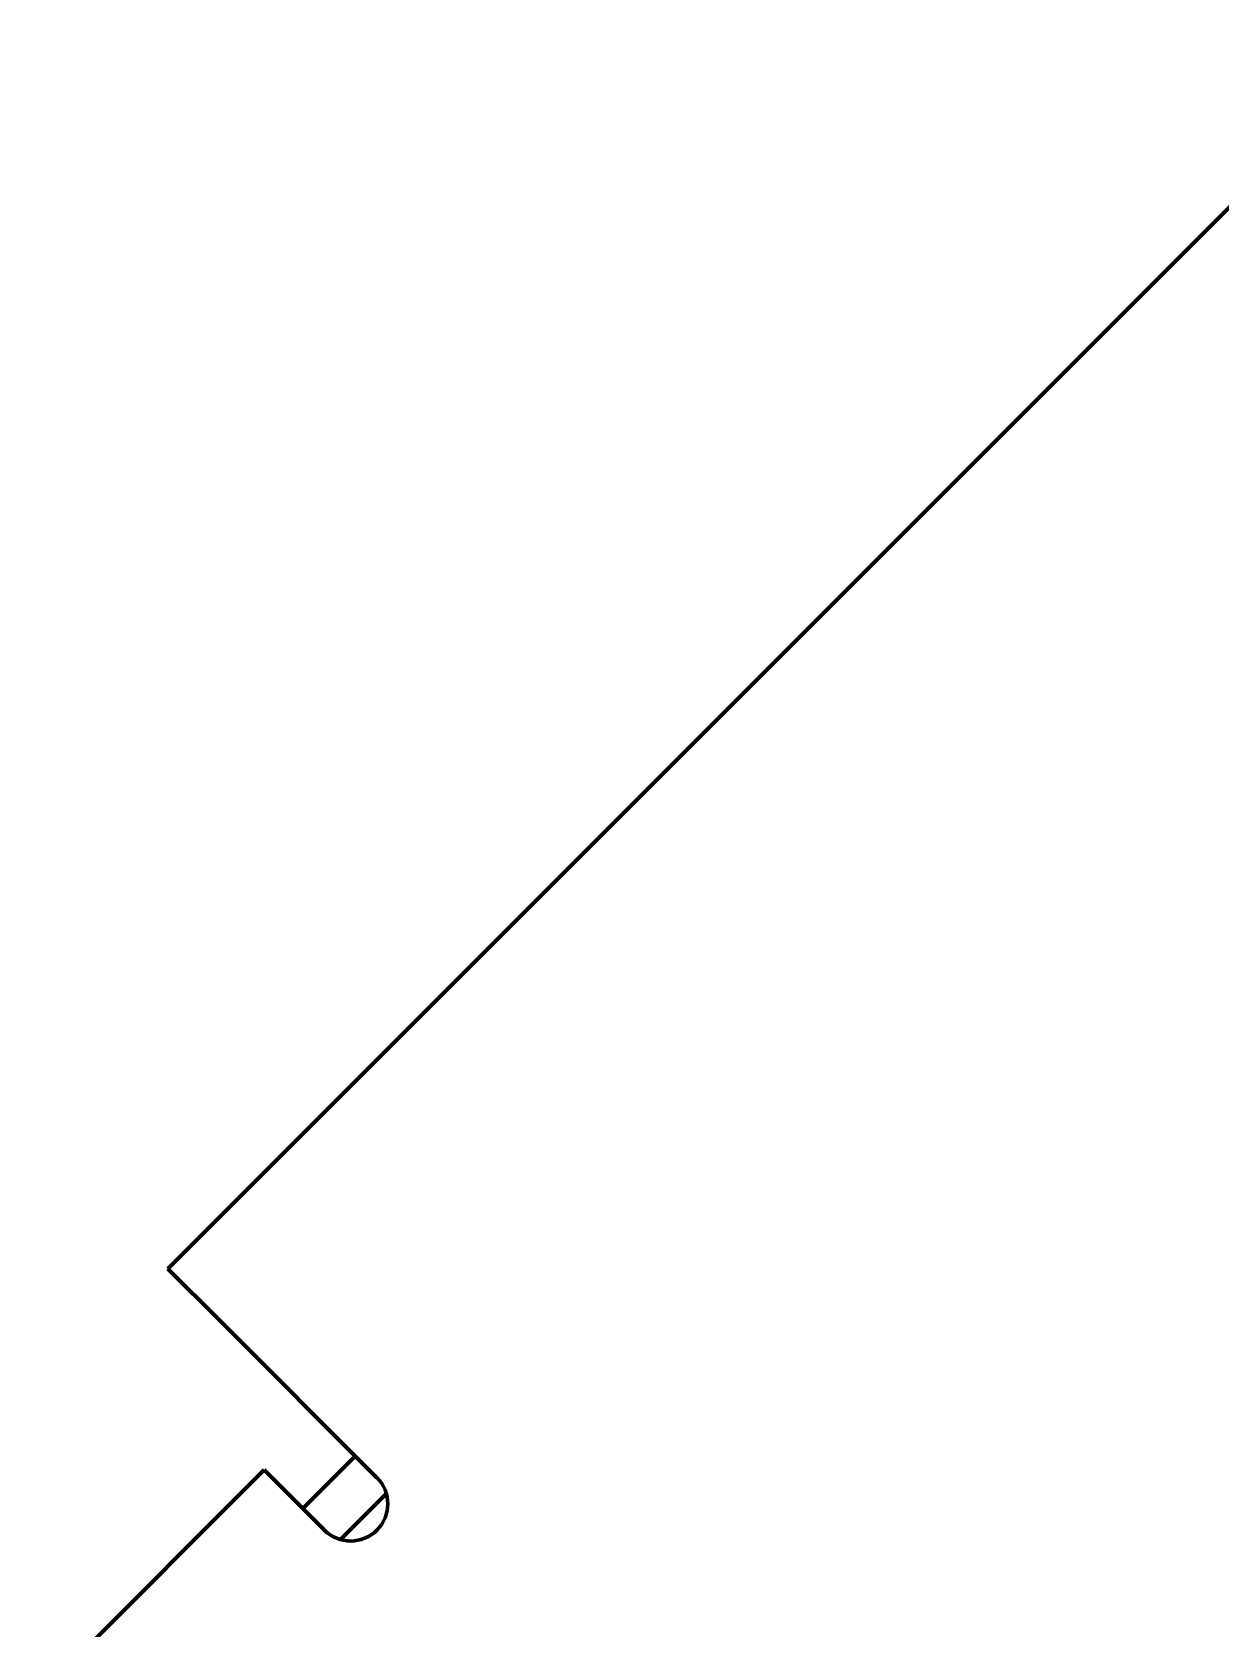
# Model space of a CAD drawing. Header units: millimetres. Extents: x 71 to 428, y 120 to 295.
# Drawn here: x 365.26 to 370.06, y 225.3 to 231.75 of the extents above; entities that cross this region are included whole.
import ezdxf

# ---------------------------------------------------------------- set-up
doc = ezdxf.new("R2010")
doc.units = ezdxf.units.MM
doc.header["$LTSCALE"] = 0.75
doc.layers.add('Visible', color=7, linetype='Continuous', lineweight=50)
doc.layers.add('尺寸标注', color=3, linetype='Continuous')
doc.styles.get("Standard").update_dxf_attribs({"font": 'arial.ttf'})
doc.dimstyles.new('Dim-ISO-25', dxfattribs={"dimtxt": 3.5, "dimasz": 3.5, "dimexe": 2.1, "dimexo": 2.1, "dimgap": 1.4, "dimtad": 1, "dimzin": 12, "dimdsep": 46, "dimtxsty": 'Standard', "dimcen": 0, "dimazin": 3, "dimtp": 0.1, "dimtm": 0.1, "dimtfac": 0.714286, "dimtmove": 0, "dimatfit": 3, "dimfxl": 1, "dimtzin": 12, "dimarcsym": 0})

# ---------------------------------------------------------------- blocks, each defined once
blk = doc.blocks.new('*D139')
at = {"color": 0, "linetype": 'ByBlock', "lineweight": -2}
for p, q in [((354.8964, 258.3129), (354.8964, 264.5936)), ((384.4004, 221.7318), (384.4004, 264.5936)), ((384.4004, 262.4936), (354.8964, 262.4936))]:
    blk.add_line(p, q, dxfattribs=at)
at = {"color": 0, "linetype": 'ByBlock'}
for points in [[(354.8964, 262.4936), (358.3964, 263.0769), (358.3964, 261.9102)], [(384.4004, 262.4936), (380.9004, 263.0769), (380.9004, 261.9102)]]:
    blk.add_solid(points, dxfattribs=at)
at = {"layer": 'Defpoints', "color": 0, "linetype": 'ByBlock'}
for p in [(354.8964, 256.2129), (384.4004, 219.6318)]:
    blk.add_point(p, dxfattribs=at)
at = {"color": 0, "linetype": 'ByBlock', "lineweight": -2, "insert": (369.6484, 265.6806), "char_height": 3.5, "attachment_point": 5}
blk.add_mtext('\\A0;29.5', dxfattribs=at)

msp = doc.modelspace()

# ---------------------------------------------------------------- linework, layer by layer
at = {"layer": 'Visible'}
for p, q in [((365.8136, 226.7463), (370.6974, 231.6302)), ((365.8136, 226.7463), (366.022, 226.5379)), ((366.6583, 225.9016), (366.022, 226.5379)), ((365.3539, 225.0847), (366.2024, 225.9333)), ((366.2024, 225.9333), (366.4108, 225.7248)), ((366.5707, 225.9892), (366.3586, 225.7771)), ((366.6964, 225.837), (366.5108, 225.6514)), ((366.4462, 225.6895), (366.4108, 225.7248))]:
    msp.add_line(p, q, dxfattribs=at)
at = {"layer": 'Visible', "extrusion": (0, 0, -1)}
msp.add_circle((-354.8964, 204.496), 47.93, dxfattribs=at)
msp.add_arc((-366.5522, 225.7956), 0.15, 134.99564, 314.99564, dxfattribs=at)

# ---------------------------------------------------------------- dimensions: what is measured, and where the dimension line sits
at = {"layer": '尺寸标注'}
dim = msp.add_linear_dim(base=(354.8964, 262.4936), p1=(384.4004, 219.6318), p2=(354.8964, 256.2129), dimstyle='Dim-ISO-25', dxfattribs=at)
dim.commit()
dim.dimension.update_dxf_attribs({"geometry": '*D139', "text_midpoint": (369.6484, 265.6806)})

doc.saveas('drawing.dxf')
